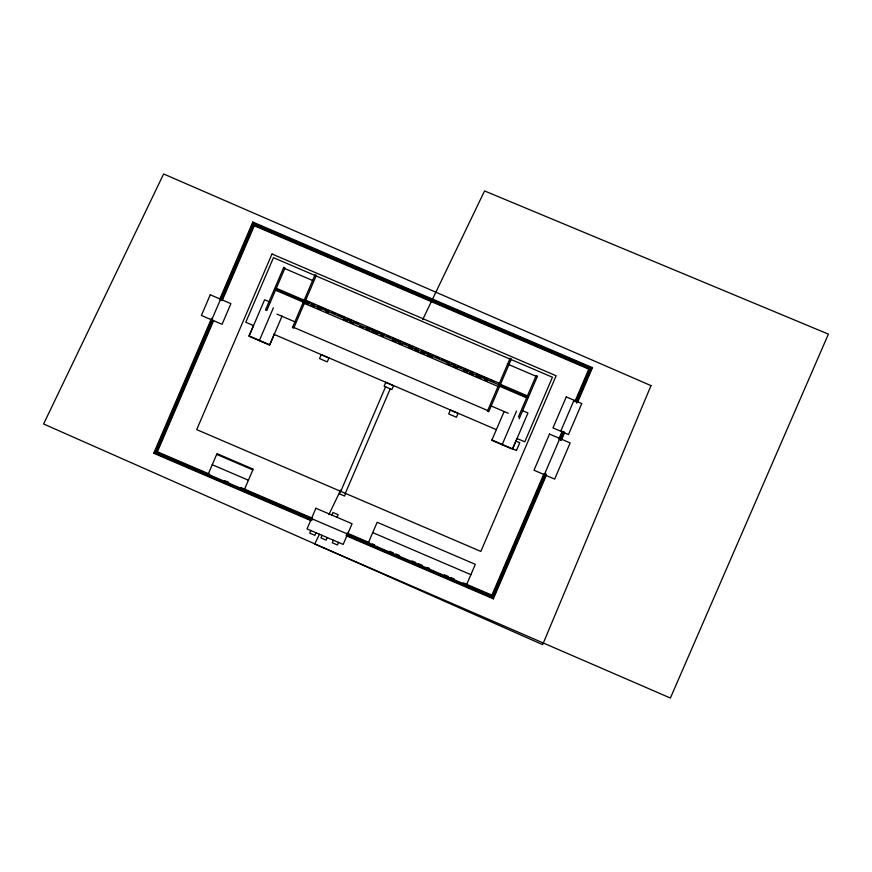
<?xml version="1.0" encoding="UTF-8"?>
<svg xmlns="http://www.w3.org/2000/svg" width="872" height="872" viewBox="0 0 872 872"><rect width="100%" height="100%" fill="white"/><g stroke="black" fill="none" stroke-linecap="round" stroke-linejoin="round"><path stroke-width="1.31" d="M311.064 520.693L153.712 453.255L211.558 318.313M219.591 299.565L252.804 222.066L592.48 367.657L577.482 402.646M211.765 319.599L154.638 452.884L311.969 520.322M220.311 299.663L253.174 222.992L591.565 368.028L576.566 403.006M211.722 319.882L220.583 299.216M212.321 320.1L155.565 452.514L311.62 519.407M220.889 300.11L253.545 223.908L590.638 368.387L576.185 402.123M213.062 320.133L156.48 452.154L492.288 596.077L562.952 431.215M221.608 300.208L253.905 224.834L589.712 368.758L575.793 401.24M153.712 453.255L157.407 451.783L213.618 320.634M222.186 300.644L254.275 225.761L252.804 222.066M259.3 340.669L273.372 307.849M208.146 474.292L216.997 453.625L253.163 469.125L244.313 489.792M282.136 315.926L269.633 345.105L248.967 336.243L264.598 299.772L270.407 302.257M310.846 530.536L309.734 533.119L314.901 535.332L316.002 532.748M340.494 491.241L339.393 493.825L344.56 496.037L345.661 493.454M340.745 491.372L385.642 386.634M322.051 535.343L320.94 537.926L326.106 540.139L327.218 537.555M331.872 515.08L332.973 512.496L338.14 514.709L337.039 517.292M345.312 493.334L390.307 388.629M333.366 540.193L332.254 542.776L337.42 544.989L338.532 542.406M368.3 542.929L377.151 522.274L475.316 564.337L466.455 585.003M498.326 385.795L487.448 411.181L488.745 411.726L511.384 358.904L510.098 358.348L499.176 383.822M504.081 411.628L491.797 440.316L512.453 449.167L527.952 413.012L522.219 410.548M502.13 444.742L516.551 411.072M518.415 416.98L526.612 397.85L499.384 386.176M519.189 418.734L537.457 376.126L536.16 375.57L527.451 395.899L500.223 384.236M516.442 450.486L519.788 442.747L515.908 441.09M560.729 431.226L574.016 400.226M546.417 475.131L493.399 598.846L491.917 595.151L543.834 474.03M558.821 439.063L562.037 431.564M574.877 401.6L588.796 369.128L592.48 367.657M545.665 473.322L492.658 596.993L346.587 534.394M560.118 439.597L563.334 432.098M546.046 474.226L493.029 597.919L346.936 535.31M560.5 440.491L564.249 431.749M561.415 440.131L564.631 432.632M274.179 334.488L269.731 344.811L249.087 335.894L253.534 325.583L245.784 322.259L273.47 257.676L552.445 377.249L524.77 441.821L517.02 438.507L512.583 448.84L516.464 450.497M319.468 534.209L314.748 544.019L670.394 698.036L828.4 334.129L484.56 190.935L422.648 319.664M328.897 514.589L340.69 490.075M254.275 225.761L588.796 369.128M283.476 268.009L313.233 280.773M507.417 364.006L537.185 376.759M305.68 300.24L499.416 383.277M276.326 288.261L304.797 300.459M309.189 302.399L305.44 300.786L316.362 275.312L315.065 274.756L292.425 327.589L293.722 328.145L304.59 302.758L308.339 304.372M311.696 303.467L314.192 304.535M317.942 306.148L329.191 310.966M331.687 312.034L335.437 313.648M337.944 314.716L345.443 317.931M347.939 318.999L351.688 320.613M354.185 321.681L357.934 323.283M366.687 327.033L384.181 334.532M386.688 335.611L390.438 337.213M392.934 338.282L400.433 341.497M402.929 342.576L406.679 344.178M409.186 345.247L412.936 346.86M415.432 347.928L417.928 348.996M421.677 350.609L432.926 355.427M435.433 356.495L439.183 358.109M441.679 359.177L449.178 362.392M451.674 363.461L455.435 365.074M457.931 366.142L461.68 367.755M464.177 368.823L467.926 370.426M470.433 371.505L472.929 372.573M476.679 374.175L487.928 379.004M490.424 380.072L494.173 381.674M274.615 288.676L528.323 397.425M275.498 290.202L303.957 302.41M310.846 305.44L314.596 307.053M317.092 308.121L320.842 309.724M325.845 311.871L328.341 312.939M343.339 319.37L347.089 320.972M349.596 322.051L353.345 323.654M359.591 326.335L363.341 327.937M365.837 329.017L369.586 330.619M372.093 331.687L377.086 333.834M380.835 335.437L383.342 336.516M392.084 340.265L395.834 341.868M398.341 342.947L402.09 344.549M408.336 347.23L412.085 348.833M414.582 349.901L418.331 351.514M420.838 352.582L424.588 354.196M427.084 355.264L432.087 357.4M447.085 363.831L450.835 365.444M453.331 366.513L457.081 368.115M463.326 370.796L467.076 372.409M469.583 373.478L473.333 375.08M475.829 376.159L480.832 378.295M484.581 379.909L487.077 380.977M304.317 303.402L498.054 386.438M276.958 314.138L295.521 322.095M490.947 405.872L508.278 413.295M292.698 326.956L487.721 410.538M273.568 334.161L496.353 429.645M491.928 439.978L511.374 448.317M216.681 454.388L252.836 469.888M372.726 532.607L470.891 574.67M212.245 464.722L248.411 480.221M157.407 451.783L209.825 474.248M224.813 480.668L228.551 482.271M241.032 487.622L312.176 518.121M347.132 533.097L369.597 542.722M372.093 543.801L374.589 544.869M389.566 551.289L393.316 552.892M395.812 553.96L399.55 555.562M412.031 560.914L415.781 562.516M418.277 563.585L422.026 565.198M427.018 567.334L429.515 568.402M444.491 574.822L448.23 576.425M450.726 577.504L454.476 579.106M463.206 582.845L491.917 595.151M346.031 535.681L493.399 598.846M651.003 385.62L542.667 644.648L43.6 423.966L163.62 173.964L651.003 385.62M210.25 294.791L201.388 315.457L222.055 324.319L230.917 303.652L210.25 294.791M271.988 253.992L196.701 429.645L480.853 551.42L556.129 375.767L271.988 253.992M283.749 267.377L265.491 309.985L266.778 310.541L285.035 267.933L283.749 267.377M321.19 354.708L319.534 358.577L327.283 361.88L328.94 358.021L321.19 354.708M315.904 508.245L307.042 528.912L343.208 544.411L352.059 523.745L315.904 508.245M385.773 382.383L384.105 386.252L391.866 389.555L393.512 385.707L385.773 382.383M450.344 410.058L448.688 413.938L456.438 417.252L458.094 413.383L450.344 410.058M549.491 434.082L533.991 470.237L554.657 479.099L570.157 442.932L549.491 434.082M566.266 396.902L552.979 427.901L568.479 434.55L581.766 403.551L566.266 396.902"/></g></svg>
